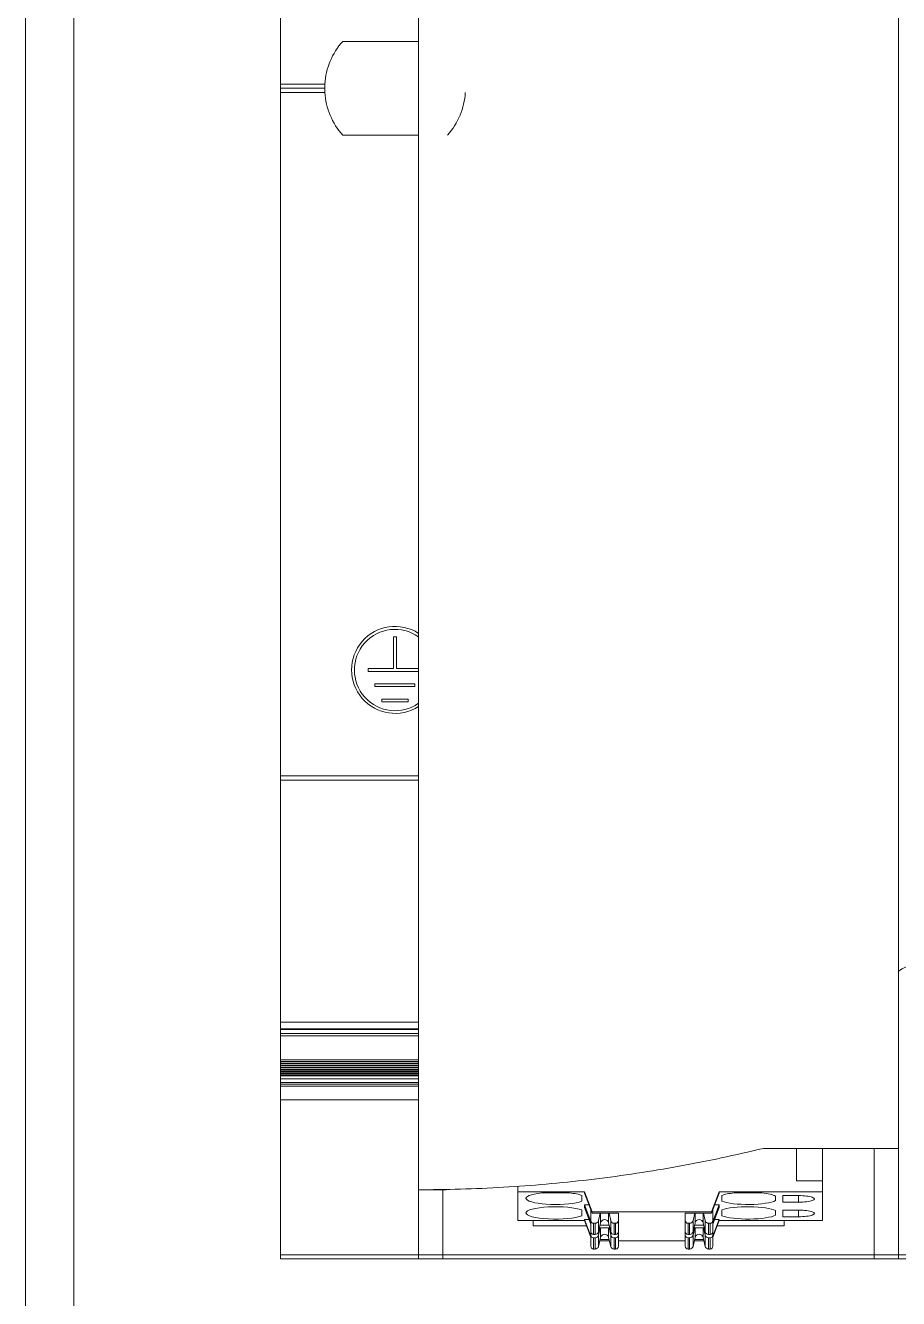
# Model space of a CAD drawing. Header units: millimetres. Extents: x 4137 to 6698, y 1400 to 3585.
# Drawn here: x 5874.9 to 5938.2, y 3222.9 to 3315.2 of the extents above; entities that cross this region are included whole.
import ezdxf

# ---------------------------------------------------------------- set-up
doc = ezdxf.new("R2010")
doc.units = ezdxf.units.MM
doc.layers.add('000-PI-Oprema', color=30, linetype='Continuous', lineweight=5)
for name, color, linetype in [('000-PI-ORMAR', 2, 'Continuous'), ('002-PI-Kabelska kanalica', 150, 'Continuous'), ('004-PI-DIN Šina', 3, 'Continuous')]:
    doc.layers.add(name, color=color, linetype=linetype)

msp = doc.modelspace()

# ---------------------------------------------------------------- linework, layer by layer
at = {"color": 0, "linetype": 'ByBlock', "lineweight": 0, "ltscale": 0.25}
msp.add_lwpolyline([(5903.448, 3372.785), (5938.248, 3372.785), (5938.248, 3225.778), (5903.448, 3225.778), (5903.448, 3372.785)], dxfattribs=at)
at = {"layer": '000-PI-Oprema', "color": 0, "linetype": 'ByBlock', "lineweight": 0}
for p, q in [((5930.842, 3233.785), (5930.842, 3231.421)), ((5932.742, 3231.421), (5932.742, 3233.785)), ((5936.492, 3225.778), (5936.492, 3233.795)), ((5938.248, 3233.736), (5938.248, 3225.778)), ((5910.642, 3230.639), (5910.642, 3231.049)), ((5930.842, 3231.421), (5932.742, 3231.421)), ((5932.742, 3231.421), (5932.742, 3230.639)), ((5903.748, 3230.785), (5903.448, 3230.785)), ((5903.749, 3230.785), (5903.448, 3230.785)), ((5905.448, 3230.778), (5903.448, 3230.778)), ((5903.448, 3230.731), (5903.448, 3225.778)), ((5905.204, 3230.778), (5905.204, 3225.778)), ((5905.448, 3230.778), (5905.448, 3230.824)), ((5915.487, 3230.639), (5910.642, 3230.639)), ((5910.642, 3230.639), (5910.642, 3228.547)), ((5912.381, 3230.558), (5914.394, 3230.558)), ((5915.287, 3230.372), (5915.287, 3229.954)), ((5915.487, 3230.639), (5915.487, 3230.547)), ((5916.033, 3229.172), (5915.487, 3230.639)), ((5916.033, 3229.08), (5915.487, 3230.547)), ((5925.237, 3230.639), (5924.691, 3229.172)), ((5925.237, 3230.547), (5924.691, 3229.08)), ((5925.237, 3230.639), (5925.237, 3230.547)), ((5932.742, 3230.639), (5925.237, 3230.639)), ((5925.437, 3229.954), (5925.437, 3230.372)), ((5926.331, 3230.558), (5928.344, 3230.558)), ((5929.337, 3230.327), (5929.337, 3229.999)), ((5929.847, 3230.36), (5929.847, 3229.882)), ((5930.997, 3230.36), (5929.847, 3230.36)), ((5930.997, 3230.36), (5930.997, 3229.882)), ((5932.742, 3230.639), (5932.742, 3228.547)), ((5915.287, 3229.316), (5915.287, 3228.897)), ((5915.487, 3229.695), (5915.937, 3228.486)), ((5915.487, 3229.695), (5915.487, 3229.491)), ((5915.805, 3229.695), (5915.487, 3229.695)), ((5915.937, 3228.282), (5915.487, 3229.491)), ((5915.937, 3229.338), (5915.937, 3228.551)), ((5924.691, 3229.172), (5916.033, 3229.172)), ((5916.033, 3229.172), (5916.033, 3229.08)), ((5917.937, 3229.08), (5916.033, 3229.08)), ((5916.496, 3228.547), (5916.617, 3229.08)), ((5916.644, 3228.39), (5916.644, 3229.08)), ((5917.23, 3228.39), (5917.23, 3229.08)), ((5917.258, 3229.08), (5917.379, 3228.547)), ((5917.937, 3229.059), (5917.937, 3229.08)), ((5917.937, 3228.551), (5917.937, 3229.059)), ((5924.691, 3229.08), (5922.787, 3229.08)), ((5922.787, 3229.08), (5922.787, 3229.059)), ((5922.787, 3228.551), (5922.787, 3229.059)), ((5923.467, 3229.08), (5923.346, 3228.547)), ((5923.494, 3228.39), (5923.494, 3229.08)), ((5924.08, 3228.39), (5924.08, 3229.08)), ((5924.229, 3228.547), (5924.108, 3229.08)), ((5924.691, 3229.172), (5924.691, 3229.08)), ((5924.787, 3228.486), (5925.237, 3229.695)), ((5925.237, 3229.491), (5924.787, 3228.282)), ((5924.787, 3229.338), (5924.787, 3228.551)), ((5925.237, 3229.695), (5924.92, 3229.695)), ((5925.237, 3229.695), (5925.237, 3229.491)), ((5925.437, 3229.316), (5925.437, 3228.897)), ((5929.337, 3228.943), (5929.337, 3229.271)), ((5929.847, 3229.882), (5930.997, 3229.882)), ((5929.847, 3229.304), (5929.847, 3228.826)), ((5930.997, 3229.304), (5929.847, 3229.304)), ((5930.997, 3229.304), (5930.997, 3228.826)), ((5915.487, 3228.547), (5910.642, 3228.547)), ((5911.748, 3228.178), (5911.748, 3228.547)), ((5911.748, 3228.178), (5915.625, 3228.178)), ((5915.487, 3228.639), (5915.937, 3227.429)), ((5915.487, 3228.639), (5915.487, 3228.547)), ((5915.805, 3228.639), (5915.487, 3228.639)), ((5915.937, 3227.338), (5915.487, 3228.547)), ((5915.937, 3227.74), (5915.937, 3228.551)), ((5916.137, 3227.544), (5916.137, 3228.355)), ((5916.137, 3228.355), (5916.252, 3228.355)), ((5916.252, 3227.544), (5916.252, 3228.355)), ((5916.496, 3227.736), (5916.496, 3228.547)), ((5916.496, 3227.736), (5916.644, 3228.39)), ((5916.608, 3228.228), (5917.267, 3228.228)), ((5917.23, 3228.39), (5917.379, 3227.736)), ((5917.379, 3227.736), (5917.379, 3228.547)), ((5917.623, 3227.544), (5917.623, 3228.355)), ((5917.623, 3228.355), (5917.737, 3228.355)), ((5917.737, 3227.544), (5917.737, 3228.355)), ((5917.937, 3227.74), (5917.937, 3228.551)), ((5922.787, 3227.74), (5922.787, 3228.551)), ((5923.102, 3228.355), (5922.987, 3228.355)), ((5922.987, 3227.544), (5922.987, 3228.355)), ((5923.102, 3227.544), (5923.102, 3228.355)), ((5923.346, 3227.736), (5923.346, 3228.547)), ((5923.494, 3228.39), (5923.346, 3227.736)), ((5923.458, 3228.228), (5924.117, 3228.228)), ((5924.229, 3227.736), (5924.08, 3228.39)), ((5924.229, 3227.736), (5924.229, 3228.547)), ((5924.473, 3227.544), (5924.473, 3228.355)), ((5924.587, 3228.355), (5924.473, 3228.355)), ((5924.587, 3227.544), (5924.587, 3228.355)), ((5924.787, 3227.429), (5925.237, 3228.639)), ((5924.787, 3227.74), (5924.787, 3228.551)), ((5925.237, 3228.547), (5924.787, 3227.338)), ((5925.237, 3228.639), (5924.92, 3228.639)), ((5925.1, 3228.178), (5929.948, 3228.178)), ((5925.237, 3228.639), (5925.237, 3228.547)), ((5932.742, 3228.547), (5925.237, 3228.547)), ((5929.847, 3228.826), (5930.997, 3228.826)), ((5929.948, 3228.178), (5929.948, 3228.547)), ((5915.937, 3227.74), (5915.937, 3227.495)), ((5915.937, 3227.495), (5915.937, 3226.684)), ((5916.137, 3227.544), (5916.252, 3227.544)), ((5916.137, 3227.299), (5916.252, 3227.299)), ((5916.137, 3227.299), (5916.137, 3226.488)), ((5916.252, 3227.299), (5916.252, 3226.488)), ((5916.496, 3227.491), (5916.617, 3228.024)), ((5916.496, 3227.491), (5916.496, 3226.68)), ((5916.496, 3226.68), (5916.644, 3227.334)), ((5917.313, 3228.024), (5916.561, 3228.024)), ((5916.608, 3227.172), (5917.267, 3227.172)), ((5916.644, 3228.024), (5916.644, 3227.334)), ((5917.23, 3228.024), (5917.23, 3227.334)), ((5917.23, 3227.334), (5917.379, 3226.68)), ((5917.258, 3228.024), (5917.379, 3227.491)), ((5917.379, 3227.491), (5917.379, 3226.68)), ((5917.623, 3227.544), (5917.737, 3227.544)), ((5917.623, 3227.299), (5917.737, 3227.299)), ((5917.623, 3227.299), (5917.623, 3226.488)), ((5917.737, 3227.299), (5917.737, 3226.488)), ((5917.937, 3227.495), (5917.937, 3227.74)), ((5917.937, 3227.495), (5917.937, 3226.684)), ((5922.787, 3227.495), (5922.787, 3227.74)), ((5922.787, 3227.495), (5922.787, 3226.684)), ((5923.102, 3227.544), (5922.987, 3227.544)), ((5923.102, 3227.299), (5922.987, 3227.299)), ((5922.987, 3227.299), (5922.987, 3226.488)), ((5923.102, 3227.299), (5923.102, 3226.488)), ((5923.467, 3228.024), (5923.346, 3227.491)), ((5923.346, 3227.491), (5923.346, 3226.68)), ((5923.494, 3227.334), (5923.346, 3226.68)), ((5924.163, 3228.024), (5923.411, 3228.024)), ((5923.458, 3227.172), (5924.117, 3227.172)), ((5923.494, 3228.024), (5923.494, 3227.334)), ((5924.08, 3228.024), (5924.08, 3227.334)), ((5924.229, 3226.68), (5924.08, 3227.334)), ((5924.229, 3227.491), (5924.108, 3228.024)), ((5924.229, 3227.491), (5924.229, 3226.68)), ((5924.587, 3227.544), (5924.473, 3227.544)), ((5924.587, 3227.299), (5924.473, 3227.299)), ((5924.473, 3227.299), (5924.473, 3226.488)), ((5924.587, 3227.299), (5924.587, 3226.488)), ((5924.787, 3227.74), (5924.787, 3227.495)), ((5924.787, 3227.495), (5924.787, 3226.684)), ((5916.137, 3226.488), (5916.252, 3226.488)), ((5917.288, 3227.08), (5916.587, 3227.08)), ((5917.623, 3226.488), (5917.737, 3226.488)), ((5922.787, 3227.08), (5917.937, 3227.08)), ((5923.102, 3226.488), (5922.987, 3226.488)), ((5924.138, 3227.08), (5923.437, 3227.08)), ((5924.587, 3226.488), (5924.473, 3226.488)), ((5905.204, 3225.778), (5903.448, 3225.778)), ((5936.492, 3225.778), (5905.204, 3225.778)), ((5938.248, 3225.778), (5936.492, 3225.778))]:
    msp.add_line(p, q, dxfattribs=at)
for centre, major_axis, ratio, start_param, end_param in [((5913.387, 3230.163), (-2.15, 0), 0.207912, 5.199431, 8.937736), ((5913.387, 3230.163), (-2.15, 0), 0.207912, 3.628635, 4.225347), ((5927.337, 3230.163), (-2.15, 0), 0.207912, 5.199431, 5.796143), ((5927.337, 3230.163), (-2.15, 0), 0.207912, 0.487042, 2.765842), ((5927.337, 3230.163), (-2.15, 0), 0.207912, 3.517343, 4.225347), ((5930.997, 3230.121), (1.15, 0), 0.207912, 4.712389, 7.853982), ((5913.387, 3229.107), (-2.15, 0), 0.207912, 3.628635, 8.937736), ((5927.337, 3229.107), (2.15, 0), 0.207912, 0.37575, 2.65455), ((5930.997, 3229.065), (1.15, 0), 0.207912, 4.712389, 7.853982), ((5916.137, 3228.551), (-0.2, 0), 0.978148, 0, 1.570796), ((5916.252, 3228.6), (-0.25, 0), 0.978148, 1.570796, 2.923426), ((5916.937, 3228.327), (0.3, 0), 0.978148, 0.218166, 2.923426), ((5917.623, 3228.6), (-0.25, 0), 0.978148, 0.218166, 1.570796), ((5917.737, 3228.551), (-0.2, 0), 0.978148, 1.570796, 3.141593), ((5922.987, 3228.551), (0.2, 0), 0.978148, 3.141593, 4.712389), ((5923.102, 3228.6), (0.25, 0), 0.978148, 4.712389, 6.065019), ((5923.787, 3228.327), (-0.3, 0), 0.978148, 3.359759, 6.065019), ((5924.473, 3228.6), (0.25, 0), 0.978148, 3.359759, 4.712389), ((5924.587, 3228.551), (0.2, 0), 0.978148, 4.712389, 6.283185), ((5927.337, 3229.107), (2.15, 0), 0.207912, 3.628635, 5.907435), ((5916.137, 3227.74), (-0.2, 0), 0.978148, 0, 1.570796), ((5916.137, 3227.495), (-0.2, 0), 0.978148, 0, 1.570796), ((5916.252, 3227.789), (-0.25, 0), 0.978148, 1.570796, 2.923426), ((5916.252, 3227.543), (-0.25, 0), 0.978148, 1.570796, 2.923426), ((5916.937, 3227.271), (0.3, 0), 0.978148, 0.218166, 2.923426), ((5917.623, 3227.789), (-0.25, 0), 0.978148, 0.218166, 1.570796), ((5917.623, 3227.543), (-0.25, 0), 0.978148, 0.218166, 1.570796), ((5917.737, 3227.74), (-0.2, 0), 0.978148, 1.570796, 3.141593), ((5917.737, 3227.495), (-0.2, 0), 0.978148, 1.570796, 3.141593), ((5922.987, 3227.74), (0.2, 0), 0.978148, 3.141593, 4.712389), ((5922.987, 3227.495), (0.2, 0), 0.978148, 3.141593, 4.712389), ((5923.102, 3227.789), (0.25, 0), 0.978148, 4.712389, 6.065019), ((5923.102, 3227.543), (0.25, 0), 0.978148, 4.712389, 6.065019), ((5923.787, 3227.271), (-0.3, 0), 0.978148, 3.359759, 6.065019), ((5924.473, 3227.789), (0.25, 0), 0.978148, 3.359759, 4.712389), ((5924.473, 3227.543), (0.25, 0), 0.978148, 3.359759, 4.712389), ((5924.587, 3227.74), (0.2, 0), 0.978148, 4.712389, 6.283185), ((5924.587, 3227.495), (0.2, 0), 0.978148, 4.712389, 6.283185), ((5916.137, 3226.684), (-0.2, 0), 0.978148, 0, 1.570796), ((5916.252, 3226.733), (-0.25, 0), 0.978148, 1.570796, 2.923426), ((5917.623, 3226.733), (-0.25, 0), 0.978148, 0.218166, 1.570796), ((5917.737, 3226.684), (-0.2, 0), 0.978148, 1.570796, 3.141593), ((5922.987, 3226.684), (0.2, 0), 0.978148, 3.141593, 4.712389), ((5923.102, 3226.733), (0.25, 0), 0.978148, 4.712389, 6.065019), ((5924.473, 3226.733), (0.25, 0), 0.978148, 3.359759, 4.712389), ((5924.587, 3226.684), (0.2, 0), 0.978148, 4.712389, 6.283185)]:
    msp.add_ellipse(centre, major_axis=major_axis, ratio=ratio, start_param=start_param, end_param=end_param, dxfattribs=at)
for points, knots in [([(5938.248, 3233.785), (5938.248, 3234.638), (5938.248, 3236.302), (5938.248, 3238.635), (5938.248, 3240.751), (5938.248, 3243.521), (5938.248, 3247.422), (5938.248, 3253.335), (5938.248, 3262.795), (5938.248, 3275.905), (5938.248, 3293.136), (5938.248, 3311.777), (5938.248, 3328.826), (5938.248, 3344.024), (5938.248, 3354.376), (5938.248, 3362.718), (5938.248, 3367.744), (5938.248, 3371.192), (5938.248, 3372.785)], [0, 0, 0, 0, 0.018357, 0.035822, 0.050221, 0.063898, 0.09543, 0.134182, 0.191169, 0.299064, 0.416456, 0.562341, 0.701008, 0.784589, 0.890964, 0.925157, 0.965428, 1, 1, 1, 1]), ([(5938.248, 3246.634), (5938.248, 3245.125), (5938.248, 3241.875), (5938.248, 3236.592), (5938.248, 3232.818), (5938.248, 3230.785)], [0, 0, 0, 0, 0.285532, 0.615204, 1, 1, 1, 1]), ([(5928.448, 3233.785), (5926.419, 3233.291), (5924.383, 3232.859), (5920.296, 3232.116), (5916.194, 3231.495), (5912.063, 3231.116), (5907.917, 3230.859), (5905.837, 3230.791), (5903.749, 3230.785)], [0, 0, 0, 0, 0.25, 0.25, 0.5, 0.75, 0.75, 1, 1, 1, 1])]:
    msp.add_open_spline(points, degree=3, knots=knots, dxfattribs=at)
for points, degree in [([(5942.598, 3249.084), (5941.148, 3248.268), (5939.698, 3247.451), (5938.248, 3246.634)], 3), ([(5938.248, 3233.785), (5928.448, 3233.785)], 1), ([(5903.749, 3230.785), (5903.749, 3230.785), (5903.749, 3230.785), (5903.748, 3230.785)], 3)]:
    msp.add_open_spline(points, degree=degree, dxfattribs=at)
at = {"layer": '000-PI-ORMAR', "color": 0, "linetype": 'ByBlock', "lineweight": 0}
msp.add_line((5874.948, 3405.778), (5874.948, 1515.778), dxfattribs=at)
at = {"layer": '002-PI-Kabelska kanalica', "color": 0, "linetype": 'ByBlock', "lineweight": 0}
msp.add_line((5878.448, 3405.778), (5878.448, 1635.778), dxfattribs=at)
at = {"layer": '004-PI-DIN Šina', "color": 0, "linetype": 'ByBlock', "lineweight": 0}
for p, q in [((5893.448, 3356.166), (5893.448, 3310.928)), ((5903.448, 3314.028), (5897.946, 3314.028)), ((5893.448, 3310.928), (5893.448, 3310.628)), ((5896.657, 3310.928), (5893.448, 3310.928)), ((5893.448, 3310.628), (5893.448, 3310.328)), ((5896.648, 3310.628), (5893.448, 3310.628)), ((5893.448, 3310.328), (5893.448, 3260.779)), ((5896.657, 3310.328), (5893.448, 3310.328)), ((5897.946, 3307.228), (5903.448, 3307.228)), ((5901.851, 3270.854), (5901.64, 3270.854)), ((5901.64, 3270.854), (5901.64, 3268.557)), ((5901.851, 3268.557), (5901.851, 3270.854)), ((5899.79, 3268.557), (5899.79, 3268.357)), ((5901.64, 3268.557), (5899.79, 3268.557)), ((5899.79, 3268.357), (5903.448, 3268.357)), ((5903.448, 3268.557), (5901.851, 3268.557)), ((5900.29, 3267.457), (5900.29, 3267.257)), ((5903.19, 3267.457), (5900.29, 3267.457)), ((5900.29, 3267.257), (5903.19, 3267.257)), ((5903.19, 3267.257), (5903.19, 3267.457)), ((5900.79, 3266.357), (5900.79, 3266.157)), ((5902.69, 3266.357), (5900.79, 3266.357)), ((5900.79, 3266.157), (5902.69, 3266.157)), ((5902.69, 3266.157), (5902.69, 3266.357)), ((5893.448, 3260.778), (5893.448, 3260.478)), ((5903.448, 3260.778), (5893.448, 3260.778)), ((5903.448, 3260.478), (5893.448, 3260.478)), ((5893.448, 3260.478), (5893.448, 3242.941)), ((5893.448, 3242.941), (5893.448, 3242.441)), ((5903.448, 3242.941), (5893.448, 3242.941)), ((5893.448, 3242.441), (5893.448, 3242.393)), ((5893.448, 3242.441), (5903.448, 3242.441)), ((5893.448, 3242.393), (5893.448, 3242.12)), ((5903.448, 3242.393), (5893.448, 3242.393)), ((5893.448, 3241.946), (5893.448, 3242.12)), ((5903.448, 3242.12), (5893.448, 3242.12)), ((5893.448, 3241.946), (5893.448, 3240.195)), ((5893.448, 3241.946), (5903.448, 3241.946)), ((5893.448, 3240.195), (5893.448, 3240.086)), ((5903.448, 3240.195), (5893.448, 3240.195)), ((5893.448, 3240.085), (5893.448, 3240.086)), ((5903.448, 3240.086), (5893.448, 3240.086)), ((5893.448, 3240.085), (5893.448, 3240.051)), ((5903.448, 3240.085), (5893.448, 3240.085)), ((5893.448, 3240.051), (5893.448, 3239.943)), ((5903.448, 3240.051), (5893.448, 3240.051)), ((5893.448, 3239.941), (5893.448, 3239.943)), ((5903.448, 3239.943), (5893.448, 3239.943)), ((5893.448, 3239.941), (5893.448, 3239.907)), ((5903.448, 3239.941), (5893.448, 3239.941)), ((5893.448, 3239.907), (5893.448, 3239.799)), ((5903.448, 3239.907), (5893.448, 3239.907)), ((5893.448, 3239.799), (5893.448, 3239.797)), ((5903.448, 3239.799), (5893.448, 3239.799)), ((5893.448, 3239.797), (5893.448, 3239.763)), ((5903.448, 3239.797), (5893.448, 3239.797)), ((5893.448, 3239.763), (5893.448, 3239.655)), ((5903.448, 3239.763), (5893.448, 3239.763)), ((5893.448, 3239.654), (5893.448, 3239.655)), ((5903.448, 3239.655), (5893.448, 3239.655)), ((5893.448, 3239.654), (5893.448, 3239.62)), ((5903.448, 3239.654), (5893.448, 3239.654)), ((5893.448, 3239.62), (5893.448, 3239.512)), ((5903.448, 3239.62), (5893.448, 3239.62)), ((5893.448, 3239.51), (5893.448, 3239.512)), ((5903.448, 3239.512), (5893.448, 3239.512)), ((5893.448, 3239.51), (5893.448, 3239.476)), ((5903.448, 3239.51), (5893.448, 3239.51)), ((5893.448, 3239.476), (5893.448, 3239.368)), ((5903.448, 3239.476), (5893.448, 3239.476)), ((5893.448, 3239.367), (5893.448, 3239.368)), ((5903.448, 3239.368), (5893.448, 3239.368)), ((5893.448, 3239.367), (5893.448, 3239.333)), ((5903.448, 3239.367), (5893.448, 3239.367)), ((5893.448, 3239.333), (5893.448, 3239.225)), ((5903.448, 3239.333), (5893.448, 3239.333)), ((5893.448, 3239.223), (5893.448, 3239.225)), ((5903.448, 3239.225), (5893.448, 3239.225)), ((5893.448, 3239.223), (5893.448, 3239.189)), ((5903.448, 3239.223), (5893.448, 3239.223)), ((5893.448, 3239.189), (5893.448, 3239.081)), ((5903.448, 3239.189), (5893.448, 3239.189)), ((5893.448, 3239.081), (5893.448, 3239.079)), ((5903.448, 3239.081), (5893.448, 3239.081)), ((5893.448, 3239.079), (5893.448, 3239.046)), ((5903.448, 3239.079), (5893.448, 3239.079)), ((5893.448, 3239.046), (5893.448, 3238.821)), ((5903.448, 3239.046), (5893.448, 3239.046)), ((5893.448, 3238.821), (5893.448, 3238.548)), ((5903.448, 3238.821), (5893.448, 3238.821)), ((5893.448, 3238.548), (5893.448, 3238.436)), ((5903.448, 3238.548), (5893.448, 3238.548)), ((5893.448, 3238.436), (5893.448, 3238.3)), ((5903.448, 3238.436), (5893.448, 3238.436)), ((5893.448, 3238.3), (5893.448, 3237.308)), ((5903.448, 3238.3), (5893.448, 3238.3)), ((5903.448, 3237.308), (5893.448, 3237.308)), ((5893.448, 3237.308), (5893.448, 3226.078)), ((5893.448, 3226.078), (5893.448, 3225.778)), ((6376.048, 3226.078), (5893.448, 3226.078)), ((6376.048, 3225.778), (5893.448, 3225.778))]:
    msp.add_line(p, q, dxfattribs=at)
for centre, radius, start, end in [((5901.748, 3310.628), 5.1, 138.18969, 176.62771), ((5901.748, 3310.628), 5.1, 183.37229, 221.81031), ((5901.748, 3310.628), 5.1, 318.18969, 356.62771), ((5901.745, 3268.467), 3.15, 57.28426, 302.71574), ((5901.745, 3268.457), 2.95, 54.75224, 305.24776)]:
    msp.add_arc(centre, radius, start, end, dxfattribs=at)
for major_axis, start_param, end_param in [((5.1, 0), 3.082735, 3.141593), ((0, 5.1), 1.570796, 1.629654)]:
    msp.add_ellipse((5901.748, 3310.628), major_axis=major_axis, ratio=1, start_param=start_param, end_param=end_param, dxfattribs=at)

doc.saveas('drawing.dxf')
